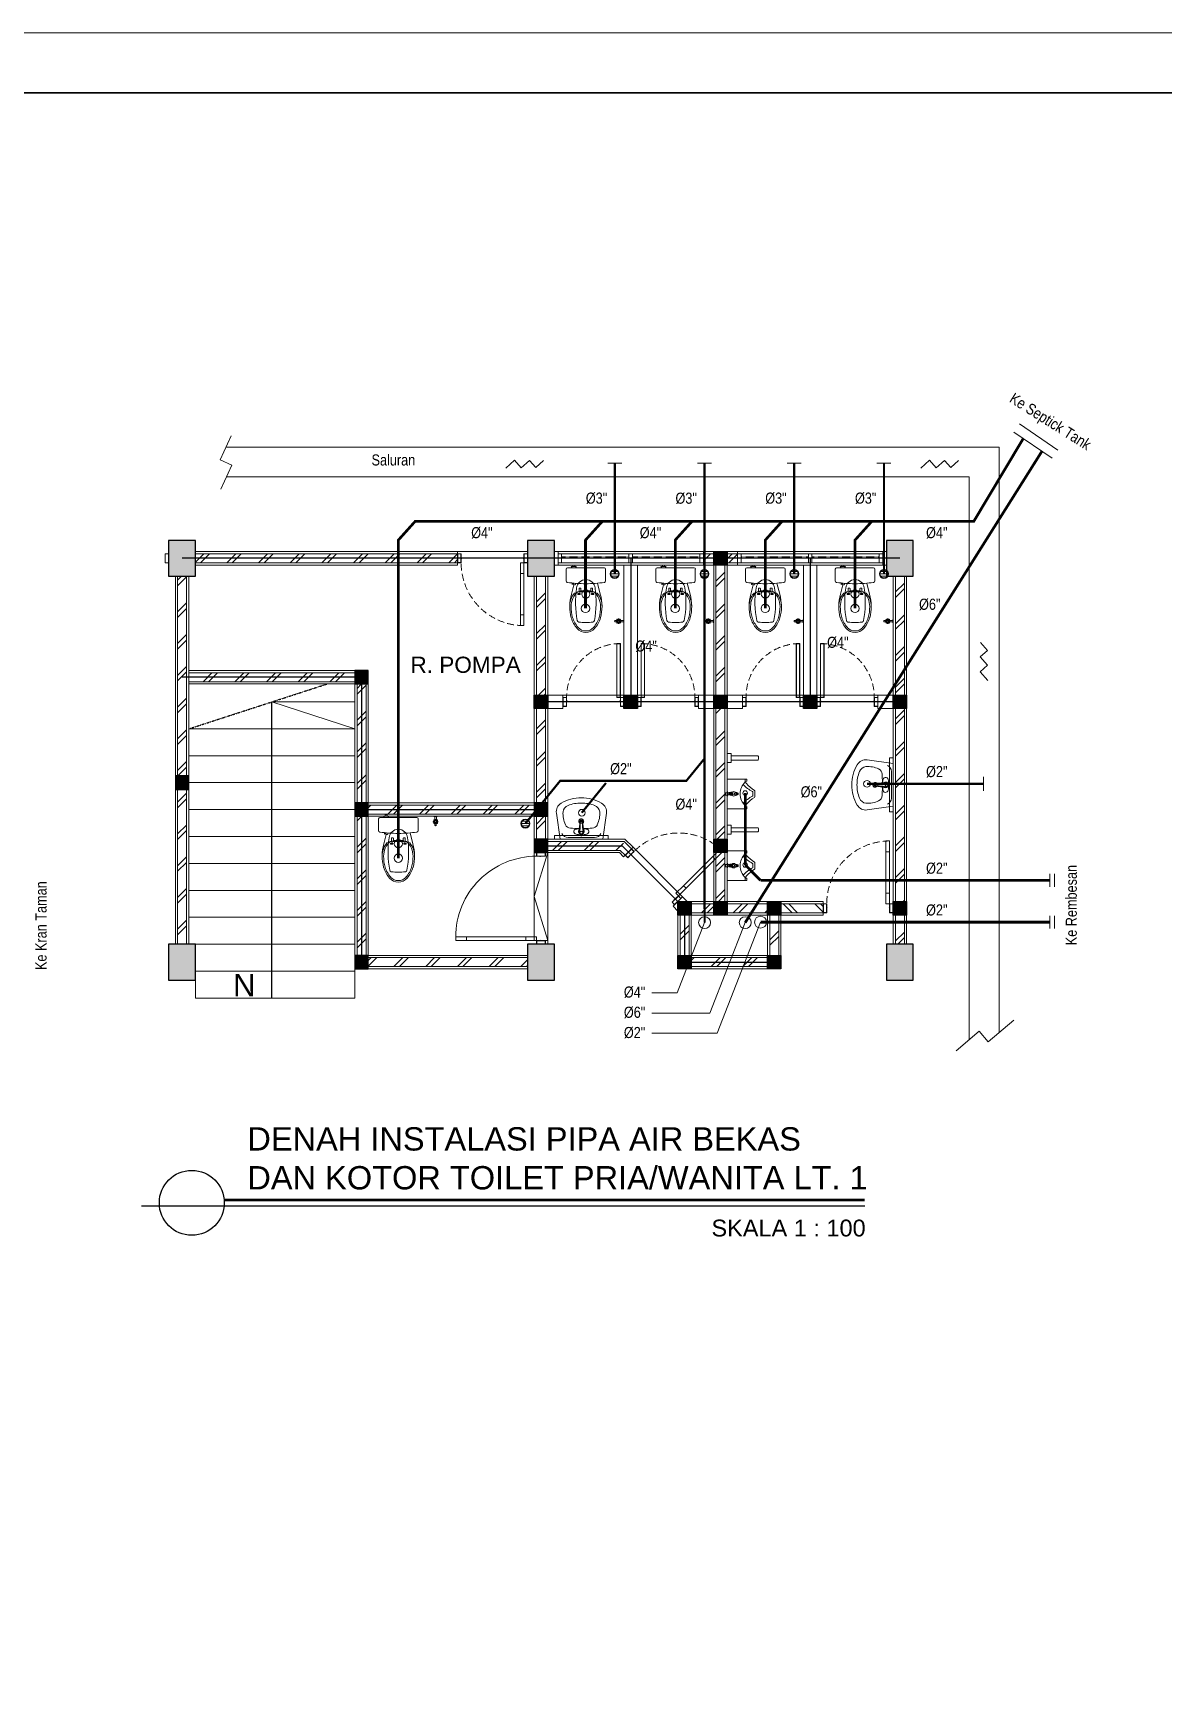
# Model space of a CAD drawing. Header units: millimetres. Extents: x -11 to 37583, y -101 to 28664.
# Drawn here: x 6639 to 10418, y 23164 to 28664 of the extents above; entities that cross this region are included whole.
import ezdxf
from ezdxf.enums import TextEntityAlignment as Align

# ---------------------------------------------------------------- set-up
doc = ezdxf.new("R2010")
doc.units = ezdxf.units.MM
for name, pattern in [('ACAD_ISO08W100', [36, 24, -3, 6, -3]), ('DASHDOT', [1, 0.5, -0.25, 0, -0.25]), ('DASHED', [0.75, 0.5, -0.25]), ('HIDDEN', [0.375, 0.25, -0.125])]:
    doc.linetypes.add(name, pattern=pattern)
for name, color, linetype, lineweight in [('ars', 11, 'Continuous', 5), ('dinding', 5, 'Continuous', 15), ('GRS KOP', 1, 'Continuous', 35), ('KOLOM', 1, 'Continuous', 30), ('kop', 7, 'Continuous', 20), ('kus', 63, 'Continuous', 15), ('KUSEN', 30, 'Continuous', 15), ('lan', 7, 'Continuous', 15), ('not', 7, 'Continuous', 20), ('SANITAIR', 4, 'Continuous', 5), ('sol kol', 8, 'Continuous', 0)]:
    doc.layers.add(name, color=color, linetype=linetype, lineweight=lineweight)
doc.layers.add('as', color=1, linetype='Continuous', plot=False)
for name, color, linetype in [('D1', 1, 'Continuous'), ('D2', 3, 'Continuous'), ('HT', 8, 'Continuous'), ('JENDELA', 3, 'Continuous')]:
    doc.layers.add(name, color=color, linetype=linetype)
doc.styles.add('BARU', font='complex.shx')
doc.styles.add('NOT', font='ARIALN.TTF')
doc.styles.get("Standard").update_dxf_attribs({"font": 'arial.ttf'})
doc.styles.add('style2', font='verdana.ttf')
pattern_1 = [(45, (7587.554, 22632.39), (-53.033, 53.033), []), (45, (7606.304, 22632.39), (-53.033, 53.033), [])]

# ---------------------------------------------------------------- blocks, each defined once
blk = doc.blocks.new('K1')
at = {"layer": 'KOLOM'}
blk.add_lwpolyline([(0.2, 0.15), (-0.2, 0.15), (-0.2, -0.15), (0.2, -0.15), (0.2, 0.15)], dxfattribs=at)
blk = doc.blocks.new('P 70')
at = {"linetype": 'HIDDEN', "ltscale": 0.3}
blk.add_lwpolyline([(-0.74, 0.1, -0.414214), (-0.04, 0.8, -1.303225)], format="xyb", dxfattribs=at)
for points in [[(-0.04, 0.8), (-0.08, 0.8), (-0.08, 0.68), (-0.04, 0.68)], [(-0.04, 0.68), (-0.08, 0.68), (-0.08, 0.22), (-0.04, 0.22)], [(-0.04, 0.1), (-0.08, 0.1), (-0.08, 0.22), (-0.04, 0.22)], [(-0.735, 0.06), (-0.74, 0.06), (-0.74, 0.061), (-0.74, 0.1), (-0.78, 0.1), (-0.78, 0), (-0.74, 0), (-0.74, 0.056), (-0.735, 0.058)], [(-0.742, 0.002), (-0.778, 0.002), (-0.778, 0.098), (-0.742, 0.098)], [(-0.045, 0.06), (-0.04, 0.06), (-0.04, 0.061), (-0.04, 0.1), (0, 0.1), (0, 0), (-0.04, 0), (-0.04, 0.056), (-0.045, 0.058)], [(-0.038, 0.002), (-0.002, 0.002), (-0.002, 0.098), (-0.038, 0.098)]]:
    blk.add_lwpolyline(points, close=True)
blk = doc.blocks.new('KP')
at = {"layer": 'KOLOM'}
blk.add_lwpolyline([(0.075, -0.075), (-0.075, -0.075), (-0.075, 0.075), (0.075, 0.075), (0.075, -0.075)], dxfattribs=at)
blk = doc.blocks.new('washtafel L237 a')
for p, q in [((-0.279, -0.289), (-0.238, 0)), ((-0.238, 0), (0, 0)), ((0.238, 0), (0, 0)), ((0.279, -0.289), (0.238, 0)), ((-0.148, -0.019), (0, -0.019)), ((0, -0.179), (-0.006, -0.179)), ((0.148, -0.019), (0, -0.019)), ((0, -0.179), (0.006, -0.179)), ((0, -0.193), (-0.007, -0.193)), ((0, -0.202), (-0.007, -0.202)), ((0, -0.193), (0.007, -0.193)), ((0, -0.202), (0.007, -0.202))]:
    blk.add_line(p, q)
for centre, radius in [((-0.011, -0.085), 0.00488), ((0, -0.043), 0.00695), ((0, -0.043), 0.00529), ((0.011, -0.085), 0.00488)]:
    blk.add_circle(centre, radius)
for centre, radius, start, end in [((-0.148, -0.093), 0.0742, 90.0661, 157.5039), ((0.068, -0.281), 0.273, 154.0541, 184.6243), ((-0.117, -0.191), 0.0678, 92.544, 154.459), ((0.012, -2.103), 1.984, 91.1939, 93.8059), ((-0.055, -0.085), 0.0285, 98.132, 275.8135), ((-0.002, -0.336), 0.286, 89.6669, 101.6651), ((-0.049, -0.147), 0.0337, 40.1188, 95.4553), ((0, -0.084), 0.0312, 89.6915, 225.3566), ((-0.528, -0.216), 0.513, 2.5647, 13.8912), ((0.001, -0.2), 0.0272, 129.5111, 54.4666), ((0, -0.084), 0.0231, 89.5833, 212.8124), ((0.001, -0.2), 0.0234, 136.8784, 48.8129), ((-0.04, -0.126), 0.0267, 4.6349, 46.9394), ((-0.045, -0.113), 0.03, 5.694, 32.8124), ((-0.623, -0.171), 0.611, 359.8012, 5.694), ((-0.006, -0.173), 0.006, 179.8012, 270), ((0.002, -0.336), 0.286, 78.3349, 90.3331), ((0, -0.084), 0.0312, 314.6434, 90.3085), ((0, -0.084), 0.0231, 327.1876, 90.4167), ((0.006, -0.173), 0.006, 270, 0.1988), ((0.623, -0.171), 0.611, 174.306, 180.1988), ((0.04, -0.126), 0.0267, 133.0606, 175.3651), ((0.045, -0.113), 0.03, 147.1876, 174.306), ((0.528, -0.216), 0.513, 166.1088, 177.4353), ((0.049, -0.147), 0.0337, 84.5447, 139.8812), ((-0.012, -2.103), 1.984, 86.1941, 88.8061), ((0.055, -0.085), 0.0285, 264.1865, 81.868), ((0.117, -0.191), 0.0678, 25.541, 87.456), ((0.148, -0.093), 0.0742, 22.4961, 89.9339), ((-0.068, -0.281), 0.273, 355.3757, 25.9459), ((-0.17, -0.305), 0.11, 171.786, 240.1395), ((-0.119, -0.294), 0.0858, 186.0548, 250.1625), ((-0.007, -0.184), 0.009, 183.4751, 270), ((-0.007, -0.193), 0.009, 182.5647, 270), ((0.001, -0.2), 0.0119, 184.4951, 2.4242), ((0.007, -0.184), 0.009, 270, 356.5249), ((0.007, -0.193), 0.009, 270, 357.4353), ((0.119, -0.294), 0.0858, 289.8375, 353.9452), ((0.17, -0.305), 0.11, 299.8605, 8.214), ((-0.003, -0.017), 0.443, 239.9631, 270.4171), ((-0.001, 0.003), 0.406, 248.7209, 270.1375), ((0.001, 0.003), 0.406, 269.8625, 291.2791), ((0.003, -0.017), 0.443, 269.5829, 300.0369)]:
    blk.add_arc(centre, radius, start, end)
blk = doc.blocks.new('URINOIR ATAS')
for p, q in [((-0.165, 0), (-0.165, 0.215)), ((-0.16, 0.22), (-0.147, 0.22)), ((-0.133, 0.201), (-0.16, 0.201)), ((-0.133, 0.201), (-0.143, 0.218)), ((-0.027, 0.31), (0, 0.31)), ((-0.02, 0.286), (0, 0.286)), ((0.027, 0.31), (0, 0.31)), ((0.02, 0.286), (0, 0.286)), ((0.133, 0.201), (0.143, 0.218)), ((0.133, 0.201), (0.16, 0.201)), ((0.16, 0.22), (0.147, 0.22)), ((0.165, 0), (0.165, 0.215)), ((-0.165, 0), (0, 0)), ((-0.009, 0.01), (-0.026, 0)), ((-0.013, -0.017), (-0.013, 0)), ((-0.012, 0.117), (0.011, 0.117)), ((-0.011, 0.107), (0.011, 0.107)), ((-0.011, 0.097), (0.011, 0.097)), ((-0.009, 0.112), (-0.009, 0.107)), ((-0.009, 0.01), (0.011, 0.01)), ((-0.007, 0.113), (0.008, 0.113)), ((-0.003, 0.117), (-0.003, 0.113)), ((0.165, 0), (0, 0)), ((0.003, 0.117), (0.003, 0.113)), ((0.009, 0.112), (0.009, 0.107)), ((0.011, 0.01), (0.026, 0)), ((0.013, 0), (0.013, -0.017)), ((0.013, -0.017), (-0.013, -0.017))]:
    blk.add_line(p, q)
for points in [[(-0.011, 0.107, 0.164804), (-0.012, 0.107, 0.105758), (-0.013, 0.106, 0.068984), (-0.014, 0.104, 0.055178), (-0.014, 0.102, 0.055178), (-0.014, 0.1, 0.068984), (-0.013, 0.099, 0.105758), (-0.012, 0.098, 0.164804), (-0.011, 0.097, 0.164804), (-0.01, 0.098, 0.105758), (-0.009, 0.099, 0.068984), (-0.009, 0.1, 0.055178), (-0.009, 0.102, 0.055178), (-0.009, 0.104, 0.068984), (-0.009, 0.106, 0.105758), (-0.01, 0.107, 0.164804)], [(0, 0.097, 0.070821), (0.003, 0.098, 0.082428), (0.005, 0.099, 0.106823), (0.007, 0.101, 0.13413), (0.007, 0.102, 0.13413), (0.007, 0.104, 0.106823), (0.005, 0.106, 0.082428), (0.003, 0.107, 0.070821), (0, 0.107, 0.070821), (-0.003, 0.107, 0.082428), (-0.005, 0.106, 0.106823), (-0.007, 0.104, 0.13413), (-0.007, 0.102, 0.13413), (-0.007, 0.101, 0.106823), (-0.005, 0.099, 0.082428), (-0.003, 0.098, 0.070821)], [(0.011, 0.107, 0.164804), (0.01, 0.107, 0.105758), (0.009, 0.106, 0.068984), (0.009, 0.104, 0.055178), (0.008, 0.102, 0.055178), (0.009, 0.1, 0.068984), (0.009, 0.099, 0.105758), (0.01, 0.098, 0.164804), (0.011, 0.097, 0.164804), (0.012, 0.098, 0.105758), (0.013, 0.099, 0.068984), (0.013, 0.1, 0.055178), (0.014, 0.102, 0.055178), (0.014, 0.104, 0.068984), (0.013, 0.106, 0.105758), (0.012, 0.107, 0.164804)]]:
    blk.add_lwpolyline(points, format="xyb", close=True)
blk.add_lwpolyline([(0.007, 0.061), (0.013, 0.072), (0.007, 0.082), (-0.006, 0.082), (-0.012, 0.072), (-0.006, 0.061)], close=True)
for centre, radius in [((0, 0.072), 0.025), ((0, 0.032), 0.0106), ((0, 0.032), 0.00723)]:
    blk.add_circle(centre, radius)
for centre, radius, start, end in [((-0.16, 0.215), 0.005, 90, 180), ((-0.16, 0.196), 0.005, 90, 180), ((-0.147, 0.215), 0.005, 30.5859, 90), ((-0.151, 0.256), 0.055, 287.3602, 311.4179), ((0.001, 0.332), 0.187, 224.1477, 269.6422), ((-0.614, 0.718), 0.709, 314.7654, 324.2179), ((-0.477, 0.536), 0.518, 315.9836, 330.7336), ((-0.027, 0.295), 0.0148, 90, 144.2179), ((-0.02, 0.28), 0.00593, 90, 150.7336), ((-0.001, 0.332), 0.187, 270.3578, 315.8523), ((0.02, 0.28), 0.00593, 29.2664, 90), ((0.477, 0.536), 0.518, 209.2664, 224.0164), ((0.027, 0.295), 0.0148, 35.7821, 90), ((0.614, 0.718), 0.709, 215.7821, 225.2346), ((0.151, 0.256), 0.055, 228.5821, 252.6398), ((0.147, 0.215), 0.005, 90, 149.4141), ((0.16, 0.215), 0.005, 0, 90), ((0.16, 0.196), 0.005, 0, 90), ((0.12, 0.057), 0.137, 181.3482, 199.9236), ((0, 0.106), 0.0162, 43.0169, 136.9831), ((-0.007, 0.112), 0.00119, 90, 180), ((0.008, 0.112), 0.00119, 0, 90), ((-0.19, 0.062), 0.208, 345.4703, 357.6692)]:
    blk.add_arc(centre, radius, start, end)
blk = doc.blocks.new('P 60')
at = {"linetype": 'HIDDEN', "ltscale": 0.3}
blk.add_lwpolyline([(-0.64, 0.1, -0.414214), (-0.04, 0.7, -1.303225)], format="xyb", dxfattribs=at)
for points in [[(-0.04, 0.7), (-0.04, 0.1), (-0.08, 0.1), (-0.08, 0.7)], [(-0.042, 0.698), (-0.042, 0.102), (-0.078, 0.102), (-0.078, 0.698)], [(-0.635, 0.06), (-0.64, 0.06), (-0.64, 0.061), (-0.64, 0.1), (-0.68, 0.1), (-0.68, 0), (-0.64, 0), (-0.64, 0.056), (-0.635, 0.058)], [(-0.642, 0.002), (-0.678, 0.002), (-0.678, 0.098), (-0.642, 0.098)], [(-0.045, 0.06), (-0.04, 0.06), (-0.04, 0.061), (-0.04, 0.1), (0, 0.1), (0, 0), (-0.04, 0), (-0.04, 0.056), (-0.045, 0.058)], [(-0.038, 0.002), (-0.002, 0.002), (-0.002, 0.098), (-0.038, 0.098)]]:
    blk.add_lwpolyline(points, close=True)
blk = doc.blocks.new('KRAN ATAS')
for p, q in [((-0.019, 0.001), (-0.019, 0)), ((-0.019, 0), (0, 0)), ((-0.018, 0.002), (0, 0.002)), ((-0.009, 0.006), (-0.009, 0.04)), ((0.018, 0.002), (0, 0.002)), ((0.019, 0), (0, 0)), ((0.009, 0.006), (0.009, 0.04)), ((0.019, 0.001), (0.019, 0))]:
    blk.add_line(p, q)
for centre, radius, start, end in [((-0.021, 0.06), 0.0057, 92.509, 270.0343), ((-0.02, 0.06), 0.0057, 105.45, 257.2407), ((0, 0.06), 0.0223, 89.786, 270.2141), ((-0.015, 0.075), 0.0057, 47.464, 224.6597), ((-0.015, 0.074), 0.0057, 60.3207, 212.5415), ((-0.014, 0.046), 0.0057, 154.4974, 295.7282), ((-0.015, 0.045), 0.0057, 142.579, 307.6346), ((-0.018, 0.001), 0.0005, 90, 180), ((0, 0.06), 0.0162, 89.7094, 270.2949), ((-0.013, 0.006), 0.004, 270, 0), ((-0.041, 0.09), 0.0331, 343.1048, 7.2203), ((0, 0.06), 0.0102, 89.532, 270.4679), ((0, 0.096), 0.00865, 90, 191.4881), ((0, 0.08), 0.0057, 89.095, 165.324), ((0, 0.079), 0.0057, 89.095, 152.5938), ((0, 0.041), 0.0057, 205.9652, 266.0615), ((0, 0.04), 0.0057, 191.86, 266.0615), ((0, 0.096), 0.00865, 348.5119, 90), ((0, 0.08), 0.0057, 14.676, 90.905), ((0, 0.079), 0.0057, 27.4062, 90.905), ((0, 0.06), 0.0223, 269.7859, 90.214), ((0, 0.06), 0.0162, 269.7051, 90.2906), ((0, 0.06), 0.0102, 269.5321, 90.468), ((0, 0.04), 0.0057, 273.9385, 348.14), ((0, 0.041), 0.0057, 273.9385, 334.0348), ((0.041, 0.09), 0.0331, 172.7797, 196.8952), ((0.013, 0.006), 0.004, 180, 270), ((0.015, 0.045), 0.0057, 232.3654, 37.421), ((0.015, 0.075), 0.0057, 315.3403, 132.536), ((0.015, 0.074), 0.0057, 327.4585, 119.6793), ((0.014, 0.046), 0.0057, 244.2718, 25.5026), ((0.018, 0.001), 0.0005, 0, 90), ((0.021, 0.06), 0.0057, 269.9657, 87.491), ((0.02, 0.06), 0.0057, 282.7593, 74.55)]:
    blk.add_arc(centre, radius, start, end)
blk = doc.blocks.new('CLOSET ATAS')
for p, q in [((0, 0.207), (0, 0)), ((0.014, 0.22), (0.148, 0.22)), ((0, -0.206), (0, 0)), ((0.171, 0.13), (0.294, 0.161)), ((0.228, 0.073), (0.228, 0.058)), ((0.231, 0.075), (0.273, 0.075)), ((0.231, 0.055), (0.256, 0.055)), ((0.256, 0.055), (0.259, 0.063)), ((0.256, 0.055), (0.256, 0)), ((0.256, -0.055), (0.256, 0)), ((0.259, 0.063), (0.273, 0.063)), ((0.266, 0.075), (0.266, 0.088)), ((0.266, 0.063), (0.266, 0)), ((0.266, -0.063), (0.266, 0)), ((0.273, 0.075), (0.273, 0.063)), ((0.282, 0.125), (0.282, 0.107)), ((0.285, 0.085), (0.285, 0.065)), ((0.296, 0.088), (0.288, 0.088)), ((0.296, 0.062), (0.288, 0.062)), ((0.299, 0.085), (0.299, 0.065)), ((-0.013, -0.124), (-0.031, -0.124)), ((-0.031, -0.124), (-0.031, -0.146)), ((-0.031, -0.146), (-0.013, -0.146)), ((-0.013, -0.107), (-0.013, -0.164)), ((0.171, -0.138), (0.185, -0.138)), ((0.173, -0.116), (0.185, -0.116)), ((0.173, -0.151), (0.173, -0.138)), ((0.175, -0.154), (0.182, -0.154)), ((0.184, -0.138), (0.184, -0.151)), ((0.188, -0.119), (0.188, -0.136)), ((0.188, -0.134), (0.294, -0.161)), ((0.228, -0.073), (0.228, -0.058)), ((0.231, -0.055), (0.256, -0.055)), ((0.231, -0.075), (0.273, -0.075)), ((0.256, -0.055), (0.259, -0.063)), ((0.259, -0.063), (0.273, -0.063)), ((0.266, -0.075), (0.266, -0.088)), ((0.273, -0.075), (0.273, -0.063)), ((0.282, -0.125), (0.282, -0.107)), ((0.285, -0.065), (0.285, -0.085)), ((0.296, -0.062), (0.288, -0.062)), ((0.296, -0.088), (0.288, -0.088)), ((0.299, -0.065), (0.299, -0.085)), ((0.014, -0.22), (0.148, -0.22))]:
    blk.add_line(p, q)
blk.add_circle((0.292, 0), 0.046)
for centre, radius, start, end in [((0.014, 0.207), 0.0135, 90, 180), ((0.148, 0.205), 0.015, 8.087, 90), ((-1.27, 0.004), 1.447, 359.8599, 8.087), ((0.235, 0), 0.103, 95.4936, 264.5064), ((-1.27, -0.004), 1.447, 351.913, 0.1401), ((0.385, -0.951), 1.066, 79.0461, 98.6197), ((0.231, 0.073), 0.00271, 90, 180), ((0.231, 0.058), 0.00271, 180, 270), ((0.271, 0.088), 0.005, 138.7405, 180), ((0.429, -0.051), 0.215, 89.4826, 138.7405), ((0.287, 0.125), 0.005, 128.7411, 180), ((0.429, -0.051), 0.231, 89.4826, 128.7411), ((0.288, 0.085), 0.00307, 90, 180), ((0.288, 0.065), 0.00307, 180, 270), ((0.431, -0.32), 0.5, 75.2789, 105.8515), ((0.296, 0.085), 0.00307, 0, 90), ((0.296, 0.065), 0.00307, 270, 0), ((0.431, -0.32), 0.484, 75.2789, 90), ((0.465, -0.141), 0.302, 48.5371, 73.1314), ((0.465, -0.141), 0.318, 48.5371, 73.1314), ((0.585, 0.076), 0.02, 7.8459, 81.6038), ((0.035, 0), 0.575, 352.1541, 7.8459), ((0.59, 0), 0.114, 0, 48.6581), ((0.59, 0), 0.114, 311.3419, 0), ((0.59, 0), 0.13, 0, 48.6581), ((0.59, 0), 0.13, 311.3419, 0), ((-0.016, -0.123), 0.0171, 24.4122, 79.3868), ((-0.016, -0.147), 0.0171, 280.6132, 335.5878), ((0.175, -0.151), 0.00271, 180, 270), ((0.182, -0.151), 0.00271, 270, 0), ((0.185, -0.119), 0.00271, 0, 90), ((0.185, -0.136), 0.00271, 270, 0), ((0.385, 0.948), 1.063, 261.358, 280.9763), ((0.231, -0.058), 0.00271, 90, 180), ((0.231, -0.073), 0.00271, 180, 270), ((0.271, -0.088), 0.005, 180, 221.2595), ((0.429, 0.051), 0.215, 221.2595, 270.5174), ((0.287, -0.125), 0.005, 180, 231.2589), ((0.429, 0.051), 0.231, 231.2589, 270.5174), ((0.288, -0.065), 0.00307, 90, 180), ((0.288, -0.085), 0.00307, 180, 270), ((0.431, 0.32), 0.5, 254.1485, 284.7211), ((0.296, -0.065), 0.00307, 0, 90), ((0.296, -0.085), 0.00307, 270, 0), ((0.431, 0.32), 0.484, 270, 284.7211), ((0.465, 0.141), 0.302, 286.8686, 311.4629), ((0.465, 0.141), 0.318, 286.8686, 311.4629), ((0.585, -0.076), 0.02, 278.3962, 352.1541), ((0.014, -0.206), 0.0135, 180, 270), ((0.148, -0.205), 0.015, 270, 351.913)]:
    blk.add_arc(centre, radius, start, end)
blk = doc.blocks.new('*X4')
at = {"color": 0}
for p, q in [((18.491, 19.193), (18.579, 19.193)), ((18.499, 19.218), (18.572, 19.218)), ((18.499, 19.168), (18.572, 19.168))]:
    blk.add_line(p, q, dxfattribs=at)
blk = doc.blocks.new('SFLOOR')
for radius in [0.05, 0.0442]:
    blk.add_circle((0, 0), radius)
blk.add_blockref('*X4', (-18.535, -19.193))
blk = doc.blocks.new('NOTASI RUANG')
at = {"layer": 'not'}
for height, p in [(0.26, (-0.011, 0.3)), (0.175, (-0.009, -0.017))]:
    blk.add_attdef('RUANG', text='', height=height, dxfattribs=at).set_placement(p, align=Align.MIDDLE_CENTER)
blk = doc.blocks.new('kop')
at = {"layer": 'GRS KOP'}
blk.add_lwpolyline([(1, 54), (83, 54), (83, 1), (1, 1)], close=True, dxfattribs=at)
at = {"layer": 'kop', "color": 7}
blk.add_line((84, 55), (0, 55), dxfattribs=at)
at = {"layer": 'kop', "style": 'BARU', "flags": 4}
for p, height in [((73.8, 5.4), 0.35), ((80.303, 5.382), 0.25), ((73.8, 4.9), 0.35), ((80.303, 4.882), 0.25), ((73.8, 4.4), 0.35), ((80.303, 4.382), 0.25)]:
    blk.add_attdef('-', p, '', height=height, dxfattribs=at)
at = {"layer": 'kop', "flags": 4}
for tag, p in [('AR-00', (78.057, 2.648)), ('00', (81.238, 2.647))]:
    blk.add_attdef(tag, text='', height=0.35, dxfattribs=at).set_placement(p, align=Align.MIDDLE)

msp = doc.modelspace()

# ---------------------------------------------------------------- hatches: boundary and pattern name
at = {"layer": 'ars'}
h = msp.add_hatch(dxfattribs=at)
h.set_pattern_fill('TEMBOK', color=256, scale=75)
h.set_pattern_definition(pattern_1)
h.paths.add_polyline_path([(7182.6, 26922.4), (8058.6, 26922.4), (8058.6, 26892.4), (7182.6, 26892.4)])
h = msp.add_hatch(dxfattribs=at)
h.set_pattern_fill('TEMBOK', color=256, scale=75)
h.set_pattern_definition([(45, (8703.554, 23982.39), (-53.033, 53.033), []), (45, (8722.304, 23982.39), (-53.033, 53.033), [])])
h.paths.add_polyline_path([(8915.1, 26922.4), (8880.6, 26922.4), (8880.6, 26892.4), (8915.1, 26892.4)])
h = msp.add_hatch(dxfattribs=at)
h.set_pattern_fill('TEMBOK', color=256, scale=75)
h.set_pattern_definition([(45, (8795.054, 23982.39), (-53.033, 53.033), []), (45, (8813.804, 23982.39), (-53.033, 53.033), [])])
h.paths.add_polyline_path([(8994.6, 26922.4), (8960.1, 26922.4), (8960.1, 26892.4), (8994.6, 26892.4)])
h = msp.add_hatch(dxfattribs=at)
h.set_pattern_fill('TEMBOK', color=256, scale=75)
h.set_pattern_definition(pattern_1)
h.paths.add_polyline_path([(7152.6, 25617.4), (7152.6, 26847.4), (7122.6, 26847.4), (7122.6, 25617.4)])
h = msp.add_hatch(dxfattribs=at)
h.set_pattern_fill('TEMBOK', color=256, scale=75)
h.set_pattern_definition(pattern_1)
h.paths.add_polyline_path([(8352.6, 26089.9), (8352.6, 26847.4), (8322.6, 26847.4), (8322.6, 26089.9)])
h = msp.add_hatch(dxfattribs=at)
h.set_pattern_fill('TEMBOK', color=256, scale=75)
h.set_pattern_definition(pattern_1)
h.paths.add_polyline_path([(8922.6, 26884.9), (8922.6, 25759.9), (8952.6, 25759.9), (8952.6, 26884.9)])
h = msp.add_hatch(dxfattribs=at)
h.set_pattern_fill('TEMBOK', color=256, scale=75)
h.set_pattern_definition(pattern_1)
h.paths.add_polyline_path([(9552.6, 25617.4), (9552.6, 26847.4), (9522.6, 26847.4), (9522.6, 25617.4)])
h = msp.add_hatch(dxfattribs=at)
h.set_pattern_fill('TEMBOK', color=256, scale=75)
h.set_pattern_definition(pattern_1)
h.paths.add_polyline_path([(7160.1, 26524.9), (7715.1, 26524.9), (7715.1, 26494.9), (7160.1, 26494.9)])
h = msp.add_hatch(dxfattribs=at)
h.set_pattern_fill('TEMBOK', color=256, scale=75)
h.set_pattern_definition([(45, (7595.054, 22632.39), (-53.033, 53.033), []), (45, (7613.804, 22632.39), (-53.033, 53.033), [])])
h.paths.add_polyline_path([(7752.6, 25579.9), (7752.6, 26487.4), (7722.6, 26487.4), (7722.6, 25579.9)])
h = msp.add_hatch(dxfattribs=at)
h.set_pattern_fill('TEMBOK', color=256, scale=75)
h.set_pattern_definition(pattern_1)
h.paths.add_polyline_path([(8315.1, 26082.4), (7730.1, 26082.4), (7730.1, 26052.4), (8315.1, 26052.4)])
h = msp.add_hatch(dxfattribs=at)
h.set_pattern_fill('TEMBOK', color=256, scale=75)
h.set_pattern_definition(pattern_1)
h.paths.add_polyline_path([(8322.6, 26044.9), (8322.6, 25968.4), (8352.6, 25968.4), (8352.6, 26044.9)])
h = msp.add_hatch(dxfattribs=at)
h.set_pattern_fill('TEMBOK', color=256, scale=75)
h.set_pattern_definition([(45, (7587.554, 23020.89), (-53.033, 53.033), []), (45, (7606.304, 23020.89), (-53.033, 53.033), [])])
h.paths.add_polyline_path([(8360.1, 25960.9), (8615.3, 25960.9), (8602.8, 25930.9), (8360.1, 25930.9)])
h = msp.add_hatch(dxfattribs=at)
h.set_pattern_fill('TEMBOK', color=256, scale=75)
h.set_pattern_definition(pattern_1)
h.paths.add_polyline_path([(9095.1, 25752.4), (8840.1, 25752.4), (8840.1, 25722.4), (9095.1, 25722.4)])
h = msp.add_hatch(dxfattribs=at)
h.set_pattern_fill('TEMBOK', color=256, scale=75)
h.set_pattern_definition([(135, (11045.054, 22812.39), (53.033, 53.033), []), (135, (11026.304, 22812.39), (53.033, 53.033), [])])
h.paths.add_polyline_path([(9140.1, 25752.4), (9281.1, 25752.4), (9281.1, 25722.4), (9140.1, 25722.4)])
h = msp.add_hatch(dxfattribs=at)
h.set_pattern_fill('TEMBOK', color=256, scale=75)
h.set_pattern_definition(pattern_1)
h.paths.add_polyline_path([(8802.6, 25714.9), (8802.6, 25579.9), (8832.6, 25579.9), (8832.6, 25714.9)])
h = msp.add_hatch(dxfattribs=at)
h.set_pattern_fill('TEMBOK', color=256, scale=75)
h.set_pattern_definition(pattern_1)
h.paths.add_polyline_path([(9102.6, 25714.9), (9102.6, 25579.9), (9132.6, 25579.9), (9132.6, 25714.9)])
h = msp.add_hatch(dxfattribs=at)
h.set_pattern_fill('TEMBOK', color=256, scale=75)
h.set_pattern_definition(pattern_1)
h.paths.add_polyline_path([(8292.6, 25572.4), (7760.1, 25572.4), (7760.1, 25542.4), (8292.6, 25542.4)])
h = msp.add_hatch(dxfattribs=at)
h.set_pattern_fill('TEMBOK', color=256, scale=75)
h.set_pattern_definition(pattern_1)
h.paths.add_polyline_path([(9095.1, 25572.4), (8840.1, 25572.4), (8840.1, 25542.4), (9095.1, 25542.4)])
at = {"layer": 'sol kol'}
for points in [[(7092.6, 26967.4), (7092.6, 26847.4), (7182.6, 26847.4), (7182.6, 26967.4)], [(8292.6, 26967.4), (8292.6, 26847.4), (8382.6, 26847.4), (8382.6, 26967.4)], [(9492.6, 26967.4), (9492.6, 26847.4), (9582.6, 26847.4), (9582.6, 26967.4)], [(8915.1, 26929.9), (8960.1, 26929.9), (8960.1, 26884.9), (8915.1, 26884.9)], [(7760.1, 26532.4), (7715.1, 26532.4), (7715.1, 26487.4), (7760.1, 26487.4)], [(8315.1, 26449.9), (8360.1, 26449.9), (8360.1, 26404.9), (8315.1, 26404.9)], [(8615.1, 26449.9), (8660.1, 26449.9), (8660.1, 26404.9), (8615.1, 26404.9)], [(8915.1, 26449.9), (8960.1, 26449.9), (8960.1, 26404.9), (8915.1, 26404.9)], [(9215.1, 26449.9), (9260.1, 26449.9), (9260.1, 26404.9), (9215.1, 26404.9)], [(9515.1, 26449.9), (9560.1, 26449.9), (9560.1, 26404.9), (9515.1, 26404.9)], [(7160.1, 26179.9), (7115.1, 26179.9), (7115.1, 26134.9), (7160.1, 26134.9)], [(7760.1, 26089.9), (7715.1, 26089.9), (7715.1, 26044.9), (7760.1, 26044.9)], [(8360.1, 26089.9), (8315.1, 26089.9), (8315.1, 26044.9), (8360.1, 26044.9)], [(8360.1, 25968.4), (8315.1, 25968.4), (8315.1, 25923.4), (8360.1, 25923.4)], [(8915.1, 25968.4), (8960.1, 25968.4), (8960.1, 25923.4), (8915.1, 25923.4)], [(8795.1, 25759.9), (8840.1, 25759.9), (8840.1, 25714.9), (8795.1, 25714.9)], [(8915.1, 25759.9), (8960.1, 25759.9), (8960.1, 25714.9), (8915.1, 25714.9)], [(9095.1, 25759.9), (9140.1, 25759.9), (9140.1, 25714.9), (9095.1, 25714.9)], [(9515.1, 25759.9), (9560.1, 25759.9), (9560.1, 25714.9), (9515.1, 25714.9)], [(7092.6, 25617.4), (7092.6, 25497.4), (7182.6, 25497.4), (7182.6, 25617.4)], [(7760.1, 25579.9), (7715.1, 25579.9), (7715.1, 25534.9), (7760.1, 25534.9)], [(8292.6, 25617.4), (8292.6, 25497.4), (8382.6, 25497.4), (8382.6, 25617.4)], [(8795.1, 25579.9), (8840.1, 25579.9), (8840.1, 25534.9), (8795.1, 25534.9)], [(9095.1, 25579.9), (9140.1, 25579.9), (9140.1, 25534.9), (9095.1, 25534.9)], [(9492.6, 25617.4), (9492.6, 25497.4), (9582.6, 25497.4), (9582.6, 25617.4)]]:
    msp.add_hatch(color=256, dxfattribs=at).paths.add_polyline_path(points)

# ---------------------------------------------------------------- linework, layer by layer
at = {"linetype": 'DASHDOT'}
msp.add_line((7160.1, 26337.4), (7622.6, 26487.4), dxfattribs=at)
msp.add_line((7437.6, 25437.4), (7437.6, 26427.4))
at = {"layer": 'ars'}
for p, q in [((8360.1, 25960.9), (8615.3, 25960.9)), ((8360.1, 25930.9), (8360.1, 25960.9)), ((8640.2, 25936), (8615.3, 25960.9)), ((8602.8, 25930.9), (8360.1, 25930.9)), ((8619, 25914.7), (8602.8, 25930.9))]:
    msp.add_line(p, q, dxfattribs=at)
for points in [[(7182.6, 26922.4), (8058.6, 26922.4), (8058.6, 26892.4), (7182.6, 26892.4)], [(8915.1, 26922.4), (8880.6, 26922.4), (8880.6, 26892.4), (8915.1, 26892.4)], [(8994.6, 26922.4), (8960.1, 26922.4), (8960.1, 26892.4), (8994.6, 26892.4)], [(7152.6, 25617.4), (7152.6, 26847.4), (7122.6, 26847.4), (7122.6, 25617.4)], [(8352.6, 26089.9), (8352.6, 26847.4), (8322.6, 26847.4), (8322.6, 26089.9)], [(8922.6, 26884.9), (8922.6, 25759.9), (8952.6, 25759.9), (8952.6, 26884.9)], [(9552.6, 25617.4), (9552.6, 26847.4), (9522.6, 26847.4), (9522.6, 25617.4)], [(7160.1, 26524.9), (7715.1, 26524.9), (7715.1, 26494.9), (7160.1, 26494.9)], [(7752.6, 25579.9), (7752.6, 26487.4), (7722.6, 26487.4), (7722.6, 25579.9)], [(8973.1, 26224.9), (8973.1, 26254.9), (8960.1, 26254.9), (8960.1, 26224.9)], [(8315.1, 26082.4), (7730.1, 26082.4), (7730.1, 26052.4), (8315.1, 26052.4)], [(8322.6, 26044.9), (8322.6, 25968.4), (8352.6, 25968.4), (8352.6, 26044.9)], [(8973.1, 25984.9), (8973.1, 26014.9), (8960.1, 26014.9), (8960.1, 25984.9)], [(9095.1, 25752.4), (8840.1, 25752.4), (8840.1, 25722.4), (9095.1, 25722.4)], [(9140.1, 25752.4), (9281.1, 25752.4), (9281.1, 25722.4), (9140.1, 25722.4)], [(8802.6, 25714.9), (8802.6, 25579.9), (8832.6, 25579.9), (8832.6, 25714.9)], [(9102.6, 25714.9), (9102.6, 25579.9), (9132.6, 25579.9), (9132.6, 25714.9)], [(8292.6, 25572.4), (7760.1, 25572.4), (7760.1, 25542.4), (8292.6, 25542.4)], [(9095.1, 25572.4), (8840.1, 25572.4), (8840.1, 25542.4), (9095.1, 25542.4)]]:
    msp.add_lwpolyline(points, close=True, dxfattribs=at)
at = {"layer": 'as'}
for p, q in [((7737.6, 26509.9), (7137.6, 26509.9)), ((7737.6, 26509.9), (7737.6, 25557.4)), ((7737.6, 26067.4), (8337.6, 26067.4)), ((8337.6, 25945.9), (8609.1, 25945.9))]:
    msp.add_line(p, q, dxfattribs=at)
for points in [[(8337.6, 26907.4), (7137.6, 26907.4)], [(9537.6, 26907.4), (8337.6, 26907.4)], [(8637.6, 26907.4), (8637.6, 26427.4)], [(9237.6, 26907.4), (9237.6, 26427.4)], [(8937.6, 26427.4), (8337.6, 26427.4)], [(9537.6, 26427.4), (8937.6, 26427.4)], [(8609.1, 25945.9), (8817.6, 25737.4), (8817.6, 25557.4), (9117.6, 25557.4)]]:
    msp.add_lwpolyline(points, dxfattribs=at)
at = {"layer": 'D1', "color": 7, "const_width": 8.75}
msp.add_lwpolyline([(7278.2, 24762.2), (9419.9, 24762.2)], dxfattribs=at)
at = {"layer": 'D1', "color": 7}
msp.add_circle((7170, 24752.7), 108.6, dxfattribs=at)
at = {"layer": 'D2', "color": 6, "linetype": 'DASHED', "ltscale": 32.5, "const_width": 7.2}
for points in [[(8584.3, 26855.3), (8584.3, 27225.7)], [(8884.6, 25689.4), (8884.1, 27225.7)], [(9184.3, 26855.3), (9184.3, 27225.7)], [(9484.3, 26855.3), (9484.3, 27225.7)], [(8285.4, 26020.7), (8401.6, 26163.3), (8823.5, 26163.3), (8884.5, 26238.1)], [(8473.9, 26056.9), (8554.9, 26156.2)], [(9427.7, 26153.6), (9817.7, 26153.6)]]:
    msp.add_lwpolyline(points, dxfattribs=at)
at = {"layer": 'dinding'}
for p, q in [((8360.1, 25968.4), (8618.4, 25968.4)), ((8360.1, 25923.4), (8360.1, 25968.4)), ((8645.5, 25941.3), (8618.4, 25968.4)), ((8599.7, 25923.4), (8360.1, 25923.4)), ((8613.7, 25909.4), (8599.7, 25923.4)), ((8613.7, 25909.4), (8645.5, 25941.3)), ((8811, 25775.8), (8779.1, 25744)), ((8795.1, 25728.1), (8779.1, 25744)), ((8826.9, 25759.9), (8811, 25775.8))]:
    msp.add_line(p, q, dxfattribs=at)
for points in [[(7182.6, 26929.9), (8058.6, 26929.9), (8058.6, 26884.9), (7182.6, 26884.9)], [(8382.6, 26929.9), (8394.6, 26929.9), (8394.6, 26884.9), (8382.6, 26884.9)], [(8880.6, 26929.9), (8915.1, 26929.9), (8915.1, 26884.9), (8880.6, 26884.9)], [(8994.6, 26929.9), (8960.1, 26929.9), (8960.1, 26884.9), (8994.6, 26884.9)], [(9492.6, 26929.9), (9480.6, 26929.9), (9480.6, 26884.9), (9492.6, 26884.9)], [(7160.1, 25617.4), (7160.1, 26847.4), (7115.1, 26847.4), (7115.1, 25617.4)], [(8360.1, 26089.9), (8360.1, 26847.4), (8315.1, 26847.4), (8315.1, 26089.9)], [(8615.1, 26884.9), (8615.1, 26449.9), (8660.1, 26449.9), (8660.1, 26884.9)], [(8915.1, 26884.9), (8915.1, 25759.9), (8960.1, 25759.9), (8960.1, 26884.9)], [(9215.1, 26884.9), (9215.1, 26449.9), (9260.1, 26449.9), (9260.1, 26884.9)], [(9560.1, 25617.4), (9560.1, 26847.4), (9515.1, 26847.4), (9515.1, 25617.4)], [(7160.1, 26532.4), (7715.1, 26532.4), (7715.1, 26487.4), (7160.1, 26487.4)], [(7760.1, 25579.9), (7760.1, 26487.4), (7715.1, 26487.4), (7715.1, 25579.9)], [(8411.1, 26449.9), (8360.1, 26449.9), (8360.1, 26404.9), (8411.1, 26404.9)], [(8915.1, 26449.9), (8864.1, 26449.9), (8864.1, 26404.9), (8915.1, 26404.9)], [(9011.1, 26449.9), (8960.1, 26449.9), (8960.1, 26404.9), (9011.1, 26404.9)], [(9515.1, 26449.9), (9464.1, 26449.9), (9464.1, 26404.9), (9515.1, 26404.9)], [(8315.1, 26089.9), (7730.1, 26089.9), (7730.1, 26044.9), (8315.1, 26044.9)], [(8360.1, 25968.4), (8315.1, 25968.4), (8315.1, 26044.9), (8360.1, 26044.9)], [(9095.1, 25759.9), (8840.1, 25759.9), (8840.1, 25714.9), (9095.1, 25714.9)], [(9140.1, 25759.9), (9281.1, 25759.9), (9281.1, 25714.9), (9140.1, 25714.9)], [(8795.1, 25714.9), (8795.1, 25579.9), (8840.1, 25579.9), (8840.1, 25714.9)], [(9095.1, 25714.9), (9095.1, 25579.9), (9140.1, 25579.9), (9140.1, 25714.9)], [(8292.6, 25579.9), (7760.1, 25579.9), (7760.1, 25534.9), (8292.6, 25534.9)], [(9095.1, 25579.9), (8840.1, 25579.9), (8840.1, 25534.9), (9095.1, 25534.9)]]:
    msp.add_lwpolyline(points, close=True, dxfattribs=at)
at = {"layer": 'HT'}
msp.add_line((7001.3, 24743.2), (9419.9, 24743.2), dxfattribs=at)
at = {"layer": 'JENDELA', "color": 5, "linetype": 'ACAD_ISO08W100', "ltscale": 2.2, "const_width": 9}
for points in [[(7860.6, 25904.9), (7860.6, 26968.3), (7917.4, 27031.5), (9785.1, 27031.5), (9950.3, 27307.9)], [(9020.4, 25689.4), (10011.8, 27263.8)], [(8486.4, 26739.9), (8486.4, 26968.3), (8543.3, 27031.5)], [(8786.4, 26739.9), (8786.4, 26968.3), (8843.3, 27031.5)], [(9087.6, 26739.9), (9087.6, 26968.3), (9144.4, 27031.5)], [(9387.6, 26739.9), (9387.6, 26968.3), (9444.4, 27031.5)], [(9020.4, 26122.4), (9020.4, 25882.4)], [(9020.4, 25882.4), (9071.7, 25830.7)], [(9071.7, 25830.7), (10038.8, 25830.7)], [(9071.7, 25691), (10038.8, 25691)]]:
    msp.add_lwpolyline(points, dxfattribs=at)
at = {"layer": 'kop', "color": 7}
msp.add_line((19656.5, 28663.9), (2856.5, 28663.9), dxfattribs=at)
at = {"layer": 'kus'}
for p, q in [((8406.6, 26922.4), (8631.6, 26922.4)), ((8643.6, 26922.4), (8868.6, 26922.4)), ((9231.6, 26922.4), (9006.6, 26922.4)), ((9468.6, 26922.4), (9243.6, 26922.4)), ((8406.6, 26892.4), (8631.6, 26892.4)), ((8643.6, 26892.4), (8868.6, 26892.4)), ((9231.6, 26892.4), (9006.6, 26892.4)), ((9468.6, 26892.4), (9243.6, 26892.4))]:
    msp.add_line(p, q, dxfattribs=at)
at = {"layer": 'kus', "linetype": 'HIDDEN'}
for p, q in [((8406.6, 26911.9), (8631.6, 26911.9)), ((8643.6, 26911.9), (8868.6, 26911.9)), ((9231.6, 26911.9), (9006.6, 26911.9)), ((9468.6, 26911.9), (9243.6, 26911.9))]:
    msp.add_line(p, q, dxfattribs=at)
at = {"layer": 'kus'}
for points in [[(7092.6, 26922.4), (7080.6, 26922.4), (7080.6, 26892.4), (7092.6, 26892.4)], [(8394.6, 26922.4), (8406.6, 26922.4), (8406.6, 26892.4), (8394.6, 26892.4)], [(8631.6, 26922.4), (8643.6, 26922.4), (8643.6, 26892.4), (8631.6, 26892.4)], [(8868.6, 26922.4), (8880.6, 26922.4), (8880.6, 26892.4), (8868.6, 26892.4)], [(9006.6, 26922.4), (8994.6, 26922.4), (8994.6, 26892.4), (9006.6, 26892.4)], [(9243.6, 26922.4), (9231.6, 26922.4), (9231.6, 26892.4), (9243.6, 26892.4)], [(9480.6, 26922.4), (9468.6, 26922.4), (9468.6, 26892.4), (9480.6, 26892.4)], [(8052.6, 25629.4), (8052.6, 25641.4), (8088.6, 25641.4), (8088.6, 25629.4)], [(8088.6, 25629.4), (8088.6, 25641.4), (8286.6, 25641.4), (8286.6, 25629.4)], [(8322.6, 25629.4), (8322.6, 25641.4), (8286.6, 25641.4), (8286.6, 25629.4)], [(8334.6, 25630.9), (8334.6, 25629.4), (8334.1, 25629.4), (8322.6, 25629.4), (8322.6, 25617.4), (8352.6, 25617.4), (8352.6, 25629.4), (8335.6, 25629.4), (8335.1, 25630.9)], [(8352, 25628.8), (8352, 25618), (8323.2, 25618), (8323.2, 25628.8)]]:
    msp.add_lwpolyline(points, close=True, dxfattribs=at)
msp.add_lwpolyline([(8322.6, 25911.4, 0.414214), (8052.6, 25641.4, 1.303225)], format="xyb", dxfattribs=at)
at = {"layer": 'KUSEN'}
for points in [[(8334.6, 25909.9), (8334.6, 25911.4), (8334.1, 25911.4), (8322.6, 25911.4), (8322.6, 25923.4), (8352.6, 25923.4), (8352.6, 25911.4), (8335.6, 25911.4), (8335.1, 25909.9)], [(8352, 25912), (8352, 25922.8), (8323.2, 25922.8), (8323.2, 25912)]]:
    msp.add_lwpolyline(points, close=True, dxfattribs=at)
at = {"layer": 'lan'}
for p, q in [((9937.9, 27356.6), (10065.3, 27269.3)), ((7301.8, 27317), (7264.5, 27236.9)), ((9919.2, 27329.2), (10046.5, 27242)), ((7264.5, 27236.9), (7303.9, 27218.5)), ((7284.1, 27279), (9869.1, 27279)), ((8219.6, 27209.1), (8249.2, 27235.5)), ((8249.2, 27235.5), (8271.5, 27210.3)), ((8271.5, 27210.3), (8299, 27234.7)), ((8299, 27234.7), (8320.3, 27210.7)), ((8320.3, 27210.7), (8346.4, 27233.9)), ((8560.9, 27225.7), (8607.7, 27225.7)), ((8860.7, 27225.7), (8907.5, 27225.7)), ((9160.9, 27225.7), (9207.7, 27225.7)), ((9460.9, 27225.7), (9507.7, 27225.7)), ((9607.4, 27209.1), (9637.1, 27235.5)), ((9637.1, 27235.5), (9659.4, 27210.3)), ((9659.4, 27210.3), (9686.9, 27234.7)), ((9686.9, 27234.7), (9708.2, 27210.7)), ((9708.2, 27210.7), (9734.2, 27233.9)), ((9869.1, 25321.6), (9869.1, 27279)), ((7303.9, 27218.5), (7266.5, 27138.2)), ((7285.8, 27179.5), (9754.5, 27179.5)), ((7285.8, 27179.5), (9769.7, 27179.5)), ((9769.7, 25297.8), (9769.7, 27179.5)), ((9830.4, 26599.3), (9807.2, 26625.4)), ((9806.4, 26578), (9830.4, 26599.3)), ((9830.8, 26550.5), (9806.4, 26578)), ((9805.7, 26528.2), (9830.8, 26550.5)), ((9832, 26498.6), (9805.7, 26528.2)), ((7715.1, 26337.4), (7437.6, 26427.4)), ((8411.1, 26449.9), (8615.1, 26449.9)), ((8660.1, 26449.9), (8864.1, 26449.9)), ((9011.1, 26449.9), (9215.1, 26449.9)), ((9260.1, 26449.9), (9464.1, 26449.9)), ((9817.7, 26130.2), (9817.7, 26177)), ((8315.1, 25923.4), (8315.1, 25629.4)), ((8360.1, 25923.4), (8315.1, 25776.4)), ((8360.1, 25617.4), (8360.1, 25923.4)), ((8811, 25775.8), (8645.5, 25941.3)), ((10038.8, 25809.3), (10038.8, 25852.1)), ((10054.2, 25809.3), (10054.2, 25852.1)), ((8315.1, 25776.4), (8360.1, 25629.4)), ((8884.6, 25689.4), (8793, 25454.7)), ((9020.4, 25689.4), (8902.4, 25387)), ((9071.7, 25691), (8926.7, 25319.4)), ((10038.8, 25669.6), (10038.8, 25712.4)), ((10054.2, 25669.6), (10054.2, 25712.4)), ((8315.1, 25629.4), (8360.1, 25629.4)), ((7715.1, 25527.4), (7182.6, 25527.4)), ((7715.1, 25534.9), (7715.1, 25437.4)), ((7182.6, 25497.4), (7182.6, 25437.4)), ((7715.1, 25437.4), (7182.6, 25437.4)), ((8793, 25454.7), (8708.2, 25454.7)), ((8902.4, 25387), (8708.2, 25387)), ((9832.9, 25291), (9918.8, 25363.5)), ((8926.7, 25319.4), (8708.2, 25319.4)), ((9725.3, 25260.4), (9803.2, 25326.1)), ((9803.2, 25326.1), (9832.9, 25291))]:
    msp.add_line(p, q, dxfattribs=at)
for points in [[(8058.6, 26929.9), (8292.6, 26929.9)], [(7715.1, 25641.4), (7715.1, 26487.4)], [(7715.1, 26427.4), (7437.6, 26427.4)], [(7715.1, 26337.4), (7160.1, 26337.4)], [(7715.1, 26247.4), (7160.1, 26247.4)], [(7715.1, 26157.4), (7160.1, 26157.4)], [(7715.1, 26067.4), (7160.1, 26067.4)], [(7715.1, 25977.4), (7160.1, 25977.4)], [(7715.1, 25887.4), (7160.1, 25887.4)], [(7715.1, 25797.4), (7160.1, 25797.4)], [(7715.1, 25707.4), (7160.1, 25707.4)], [(7715.1, 25617.4), (7160.1, 25617.4)]]:
    msp.add_lwpolyline(points, dxfattribs=at)
for points in [[(8394.6, 26929.9), (8880.6, 26929.9), (8880.6, 26884.9), (8394.6, 26884.9)], [(9480.6, 26929.9), (8994.6, 26929.9), (8994.6, 26884.9), (9480.6, 26884.9)]]:
    msp.add_lwpolyline(points, close=True, dxfattribs=at)
for centre, radius in [((8486.4, 26739.9), 14.1), ((8786.4, 26739.9), 14.1), ((9087.6, 26739.9), 14.1), ((9387.6, 26739.9), 14.1), ((9020.4, 26122.4), 7.71), ((9427.7, 26153.6), 11.2), ((8473.9, 26056.9), 11.2), ((7860.6, 25904.9), 14.1), ((9020.4, 25882.4), 7.71), ((8884.6, 25689.4), 19.9), ((9020.4, 25689.4), 19.9), ((9071.7, 25691), 19.9)]:
    msp.add_circle(centre, radius, dxfattribs=at)
at = {"layer": 'SANITAIR'}
for points in [[(9065.1, 26244.3, 0.387977), (9062.2, 26246.9), (8973.1, 26246.9), (8973.1, 26232.9), (9062.2, 26232.9, 0.387977), (9065.1, 26235.5, 0.036942)], [(9065.1, 26004.3, 0.387977), (9062.2, 26006.9), (8973.1, 26006.9), (8973.1, 25992.9), (9062.2, 25992.9, 0.387977), (9065.1, 25995.5, 0.036942)]]:
    msp.add_lwpolyline(points, format="xyb", close=True, dxfattribs=at)
for points in [[(9515.1, 26239.9), (9503.1, 26239.9), (9503.1, 26059.9), (9515.1, 26059.9)], [(8382.6, 25968.4), (8382.6, 25980.4), (8562.6, 25980.4), (8562.6, 25968.4)]]:
    msp.add_lwpolyline(points, close=True, dxfattribs=at)

# ---------------------------------------------------------------- block references
ref = msp.add_blockref('NOTASI RUANG', (8088.1, 26483.2), dxfattribs=dict(xscale=227.6626416550389, yscale=227.6626416550389, zscale=227.6626416550334))
ref.add_attrib('RUANG', 'R. POMPA', dxfattribs={"layer": 'not', "height": 54}).set_placement((8085.5, 26551.5), align=Align.MIDDLE_CENTER)
at = {"layer": 'KOLOM', "yscale": 300, "zscale": 300}
for name, p, xscale, rotation in [('K1', (7137.6, 26907.4), 300, 90), ('K1', (8337.6, 26907.4), 300, 90), ('K1', (9537.6, 26907.4), 300, 90), ('KP', (8937.6, 26907.4), 300, 180), ('KP', (7737.6, 26509.9), -300, 180), ('KP', (8337.6, 26427.4), 300, 180), ('KP', (8637.6, 26427.4), 300, 180), ('KP', (8937.6, 26427.4), 300, 180), ('KP', (9237.6, 26427.4), 300, 180), ('KP', (9537.6, 26427.4), 300, 180), ('KP', (7137.6, 26157.4), -300, 180), ('KP', (7737.6, 26067.4), -300, 180), ('KP', (8337.6, 26067.4), -300, 180), ('KP', (8337.6, 25945.9), -300, 180), ('KP', (8937.6, 25945.9), 300, 180), ('KP', (8817.6, 25737.4), 300, 180), ('KP', (8937.6, 25737.4), 300, 180), ('KP', (9117.6, 25737.4), 300, 180), ('KP', (9537.6, 25737.4), 300, 180), ('K1', (7137.6, 25557.4), 300, 90), ('KP', (7737.6, 25557.4), -300, 180), ('K1', (8337.6, 25557.4), 300, 90), ('KP', (8817.6, 25557.4), 300, 180), ('KP', (9117.6, 25557.4), 300, 180), ('K1', (9537.6, 25557.4), 300, 90)]:
    msp.add_blockref(name, p, dxfattribs=dict(at, xscale=xscale, rotation=rotation))
at = {"layer": 'kop', "xscale": 200, "yscale": 200, "zscale": 200}
msp.add_blockref('kop', (2856.5, 17663.9), dxfattribs=at)
at = {"layer": 'kus', "yscale": 300, "zscale": 300}
for p, xscale, rotation in [((8292.6, 26922.4), -300, 180), ((8784.4, 25749.3), 300.0000000000198, 315)]:
    msp.add_blockref('P 70', p, dxfattribs=dict(at, xscale=xscale, rotation=rotation))
for name, p, xscale in [('P 60', (8615.1, 26412.4), 300), ('P 60', (8660.1, 26412.4), -300), ('P 60', (9215.1, 26412.4), 300), ('P 60', (9260.1, 26412.4), -300), ('P 70', (9515.1, 25722.4), 300)]:
    msp.add_blockref(name, p, dxfattribs=dict(at, xscale=xscale))
at = {"layer": 'SANITAIR', "yscale": 300, "zscale": 300}
for name, p, xscale, rotation in [('CLOSET ATAS', (8487.6, 26875.6), 300, 270), ('CLOSET ATAS', (8787.6, 26875.6), 300, 270), ('CLOSET ATAS', (9087.6, 26875.6), 300, 270), ('CLOSET ATAS', (9387.6, 26875.6), 300, 270), ('KRAN ATAS', (8615.1, 26697.3), -300, 90), ('KRAN ATAS', (8915.1, 26697.3), -300, 90), ('KRAN ATAS', (9215.1, 26697.3), -300, 90), ('KRAN ATAS', (9515.1, 26697.3), -300, 90), ('washtafel L237 a', (9515.1, 26149.9), -300, 270), ('URINOIR ATAS', (8960.1, 26119.9), -300, 270), ('washtafel L237 a', (8472.6, 25968.4), 300, 180), ('CLOSET ATAS', (7860.6, 26041), 300, 270), ('KRAN ATAS', (7985.1, 26044.9), -300, 180), ('URINOIR ATAS', (8960.1, 25879.9), -300, 270)]:
    msp.add_blockref(name, p, dxfattribs=dict(at, xscale=xscale, rotation=rotation))
at = {"layer": 'SANITAIR', "xscale": 300, "yscale": 300, "zscale": 300}
for p in [(8584.3, 26855.3), (8884.3, 26855.3), (9184.3, 26855.3), (9484.3, 26855.3), (8285.4, 26020.7)]:
    msp.add_blockref('SFLOOR', p, dxfattribs=at)

# ---------------------------------------------------------------- texts
at = {"color": 0, "style": 'NOT'}
for s, rotation, p in [('Ke Septick Tank', 327.8015, (9900.9, 27431.8)), ('Ke Rembesan', 90, (10129.2, 25613.8)), ('Ke Kran Taman ', 90, (6684.3, 25530.9))]:
    msp.add_text(s, height=36.985, rotation=rotation, dxfattribs=at).set_placement(p)
for s, p in [('Saluran', (7771, 27217.7)), ('%%C3" ', (8487.5, 27090.1)), ('%%C3" ', (8787.3, 27089.9)), ('%%C3" ', (9087.5, 27090.1)), ('%%C3" ', (9387.5, 27090.1)), ('%%C4" ', (8104.2, 26974.7)), ('%%C4" ', (8667.9, 26974.7)), ('%%C4" ', (9625.2, 26974.7)), ('%%C6" ', (9601.7, 26735.3)), ('%%C4" ', (8653.2, 26595.6)), ('%%C4" ', (9294.3, 26608.1)), ('%%C2" ', (8568.9, 26185.7)), ('%%C2" ', (9625.2, 26176)), ('%%C6" ', (9205.8, 26108.3)), ('%%C4" ', (8787.3, 26067)), ('%%C2" ', (9625.2, 25853)), ('%%C2" ', (9625.2, 25713.3)), ('%%C4" ', (8614.7, 25438.9)), ('%%C6" ', (8614.7, 25371.3)), ('%%C2" ', (8614.7, 25303.6))]:
    msp.add_text(s, height=36.98, dxfattribs=at).set_placement(p)
at = {"color": 0, "style": 'style2'}
for s, insert, char_height, width, attachment_point in [('{\\fArial|b0|i0|c0|p34;DENAH INSTALASI PIPA AIR BEKAS \\PDAN KOTOR TOILET PRIA/WANITA LT. 1}', (7355.7, 24796.5), 77.922, 2387.727, 7), ('{\\fArial|b0|i0|c0|p34;SKALA 1 : 100}', (9423.2, 24639.5), 56.264, 624.024, 9)]:
    msp.add_mtext(s, dxfattribs=dict(at, insert=insert, char_height=char_height, width=width, attachment_point=attachment_point))
at = {"layer": 'not', "insert": (7337.1, 25518.1), "char_height": 75, "attachment_point": 1}
msp.add_mtext_dynamic_manual_height_columns('\\pi-29.401;N', width=0.287, gutter_width=12.5, heights=[0], dxfattribs=at)

doc.saveas('drawing.dxf')
